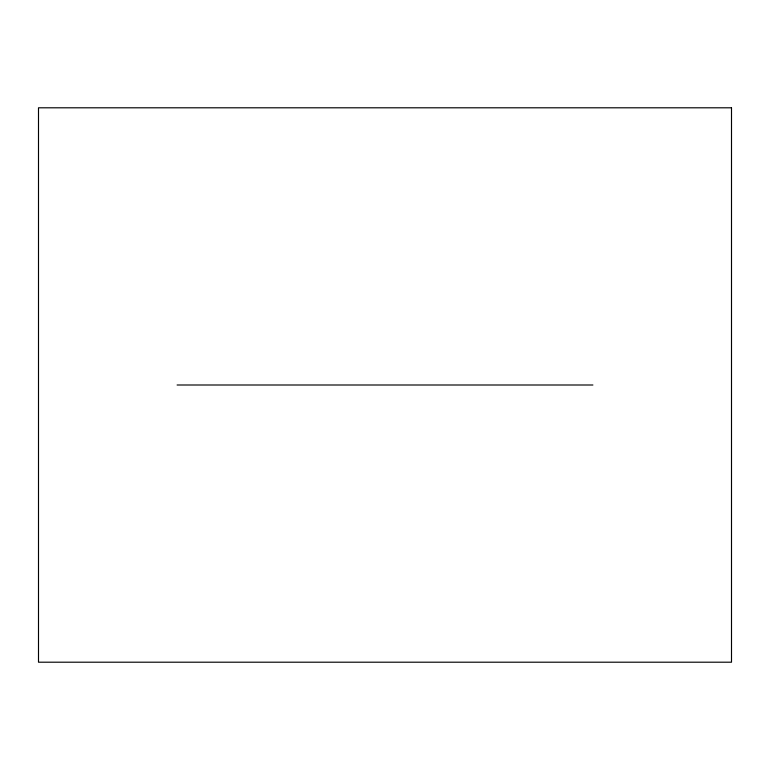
<?xml version="1.0" encoding="UTF-8"?>
<svg xmlns="http://www.w3.org/2000/svg" width="770" height="770" viewBox="0 0 770 770"><rect width="100%" height="100%" fill="white"/><g stroke="black" fill="none" stroke-linecap="round" stroke-linejoin="round"><path stroke-width="1.16" d="M177.1 385L592.9 385M731.5 107.8L38.5 107.8L38.5 662.2L731.5 662.2L731.5 107.8"/></g></svg>
